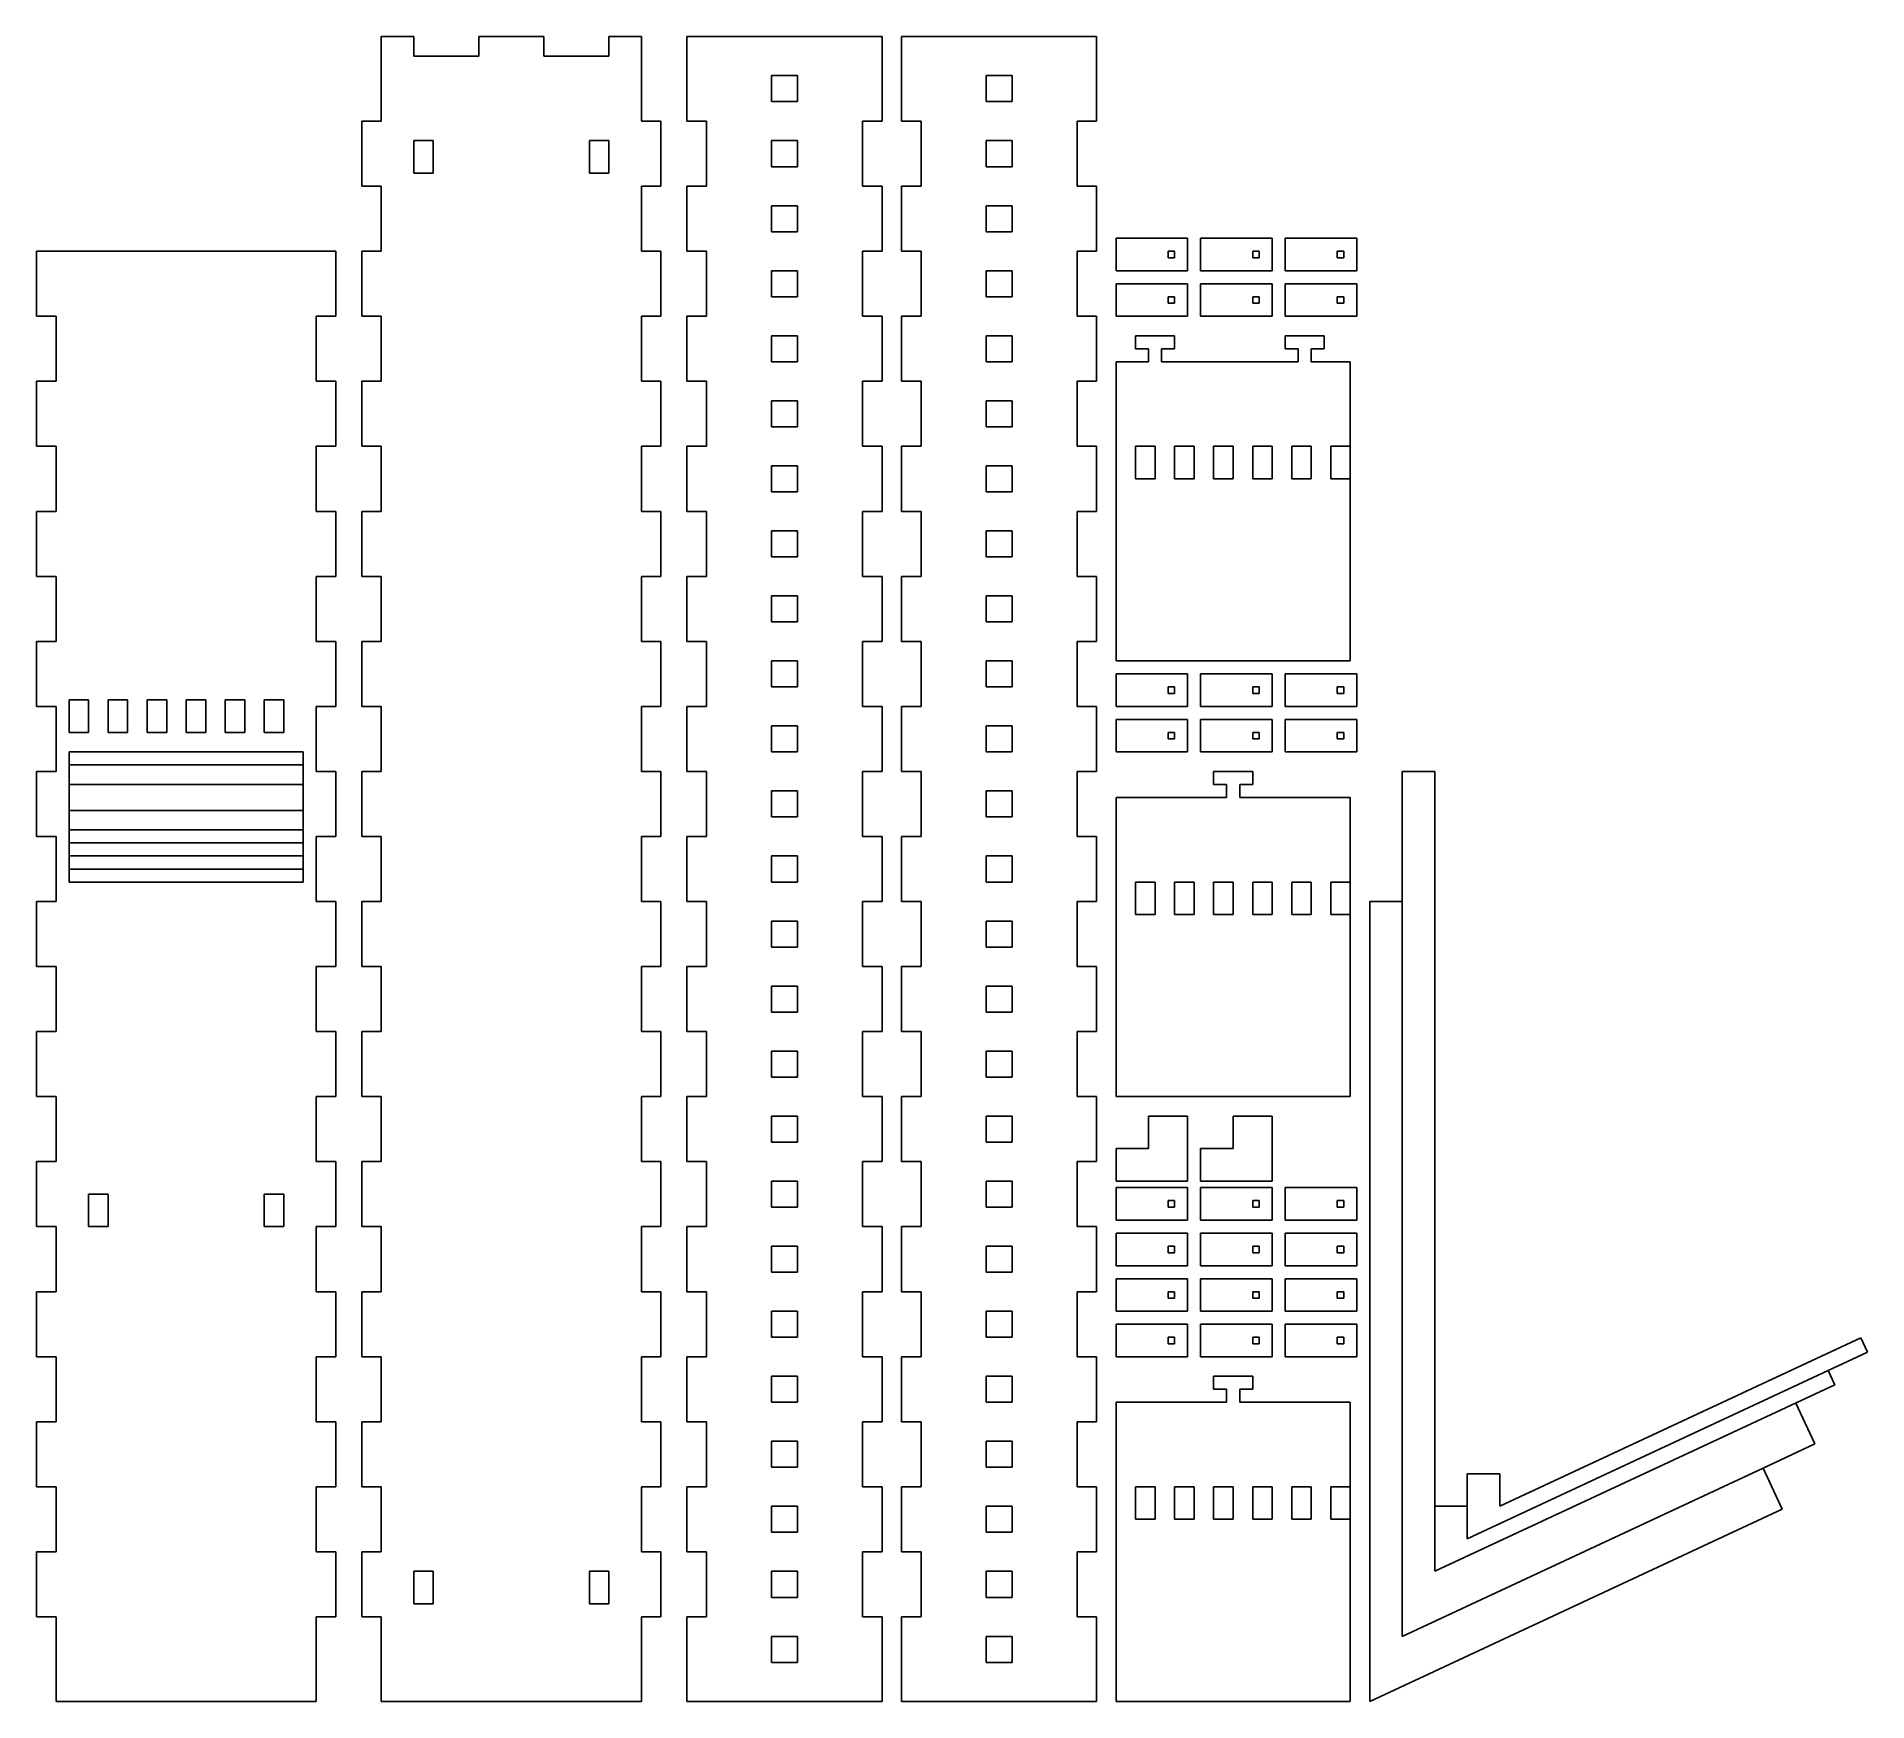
# Model space of a CAD drawing. Extents: x 7 to 289, y 7 to 263.
import ezdxf

# ---------------------------------------------------------------- set-up
doc = ezdxf.new("R2010")
doc.units = 0
doc.header["$MEASUREMENT"] = 0
doc.layers.get('0').update_dxf_attribs({"linetype": 'CONTINUOUS'})

msp = doc.modelspace()

# ---------------------------------------------------------------- linework, layer by layer
for p, q in [((60, 257), (60, 263)), ((60, 263), (65, 263)), ((65, 263), (65, 260)), ((75, 260), (75, 263)), ((75, 263), (85, 263)), ((85, 263), (85, 260)), ((95, 260), (95, 263)), ((95, 263), (100, 263)), ((100, 263), (100, 250)), ((107, 260), (107, 263)), ((107, 263), (137, 263)), ((137, 263), (137, 250)), ((140, 260), (140, 263)), ((140, 263), (170, 263)), ((170, 263), (170, 250)), ((65, 260), (75, 260)), ((85, 260), (95, 260)), ((107, 250), (107, 260)), ((140, 250), (140, 260)), ((60, 250), (60, 257)), ((124, 257), (120, 257)), ((120, 257), (120, 253)), ((124, 253), (124, 257)), ((157, 257), (153, 257)), ((153, 257), (153, 253)), ((157, 253), (157, 257)), ((120, 253), (124, 253)), ((153, 253), (157, 253)), ((57, 240), (57, 250)), ((57, 250), (60, 250)), ((100, 250), (103, 250)), ((103, 250), (103, 240)), ((110, 250), (107, 250)), ((110, 240), (110, 250)), ((137, 250), (134, 250)), ((134, 250), (134, 240)), ((143, 250), (140, 250)), ((143, 240), (143, 250)), ((170, 250), (167, 250)), ((167, 250), (167, 240)), ((68, 247), (65, 247)), ((65, 247), (65, 242)), ((68, 242), (68, 247)), ((95, 247), (92, 247)), ((92, 247), (92, 242)), ((95, 242), (95, 247)), ((124, 247), (120, 247)), ((120, 247), (120, 243)), ((124, 243), (124, 247)), ((157, 247), (153, 247)), ((153, 247), (153, 243)), ((157, 243), (157, 247)), ((120, 243), (124, 243)), ((153, 243), (157, 243)), ((60, 240), (57, 240)), ((60, 230), (60, 240)), ((65, 242), (68, 242)), ((92, 242), (95, 242)), ((103, 240), (100, 240)), ((100, 240), (100, 230)), ((107, 230), (107, 240)), ((107, 240), (110, 240)), ((134, 240), (137, 240)), ((137, 240), (137, 230)), ((140, 230), (140, 240)), ((140, 240), (143, 240)), ((167, 240), (170, 240)), ((170, 240), (170, 230)), ((124, 237), (120, 237)), ((120, 237), (120, 233)), ((124, 233), (124, 237)), ((157, 237), (153, 237)), ((153, 237), (153, 233)), ((157, 233), (157, 237)), ((120, 233), (124, 233)), ((153, 233), (157, 233)), ((173, 227), (173, 232)), ((173, 232), (184, 232)), ((184, 232), (184, 227)), ((186, 227), (186, 232)), ((186, 232), (197, 232)), ((197, 232), (197, 227)), ((199, 227), (199, 232)), ((199, 232), (210, 232)), ((210, 232), (210, 227)), ((7, 220), (7, 230)), ((7, 230), (53, 230)), ((53, 230), (53, 220)), ((57, 220), (57, 230)), ((57, 230), (60, 230)), ((100, 230), (103, 230)), ((103, 230), (103, 220)), ((110, 230), (107, 230)), ((110, 220), (110, 230)), ((137, 230), (134, 230)), ((134, 230), (134, 220)), ((143, 230), (140, 230)), ((143, 220), (143, 230)), ((170, 230), (167, 230)), ((167, 230), (167, 220)), ((181, 229), (181, 230)), ((181, 230), (182, 230)), ((182, 229), (181, 229)), ((182, 230), (182, 229)), ((194, 229), (194, 230)), ((194, 230), (195, 230)), ((195, 229), (194, 229)), ((195, 230), (195, 229)), ((207, 229), (207, 230)), ((207, 230), (208, 230)), ((208, 229), (207, 229)), ((208, 230), (208, 229)), ((124, 227), (120, 227)), ((120, 227), (120, 223)), ((124, 223), (124, 227)), ((157, 227), (153, 227)), ((153, 227), (153, 223)), ((157, 223), (157, 227)), ((184, 227), (173, 227)), ((197, 227), (186, 227)), ((210, 227), (199, 227)), ((120, 223), (124, 223)), ((153, 223), (157, 223)), ((173, 220), (173, 225)), ((173, 225), (184, 225)), ((181, 222), (181, 223)), ((181, 223), (182, 223)), ((182, 223), (182, 222)), ((184, 225), (184, 220)), ((186, 220), (186, 225)), ((186, 225), (197, 225)), ((194, 222), (194, 223)), ((194, 223), (195, 223)), ((195, 223), (195, 222)), ((197, 225), (197, 220)), ((199, 220), (199, 225)), ((199, 225), (210, 225)), ((207, 222), (207, 223)), ((207, 223), (208, 223)), ((208, 223), (208, 222)), ((210, 225), (210, 220)), ((10, 220), (7, 220)), ((10, 210), (10, 220)), ((53, 220), (50, 220)), ((50, 220), (50, 210)), ((60, 220), (57, 220)), ((60, 210), (60, 220)), ((103, 220), (100, 220)), ((100, 220), (100, 210)), ((107, 210), (107, 220)), ((107, 220), (110, 220)), ((134, 220), (137, 220)), ((137, 220), (137, 210)), ((140, 210), (140, 220)), ((140, 220), (143, 220)), ((167, 220), (170, 220)), ((170, 220), (170, 210)), ((184, 220), (173, 220)), ((182, 222), (181, 222)), ((197, 220), (186, 220)), ((195, 222), (194, 222)), ((210, 220), (199, 220)), ((208, 222), (207, 222)), ((124, 217), (120, 217)), ((120, 217), (120, 213)), ((124, 213), (124, 217)), ((157, 217), (153, 217)), ((153, 217), (153, 213)), ((157, 213), (157, 217)), ((176, 215), (176, 217)), ((176, 217), (182, 217)), ((182, 217), (182, 215)), ((199, 215), (199, 217)), ((199, 217), (205, 217)), ((205, 217), (205, 215)), ((178, 215), (176, 215)), ((178, 213), (178, 215)), ((182, 215), (180, 215)), ((180, 215), (180, 213)), ((201, 215), (199, 215)), ((201, 213), (201, 215)), ((205, 215), (203, 215)), ((203, 215), (203, 213)), ((120, 213), (124, 213)), ((153, 213), (157, 213)), ((173, 167), (173, 213)), ((173, 213), (178, 213)), ((201, 213), (180, 213)), ((203, 213), (209, 213)), ((209, 213), (209, 167)), ((7, 200), (7, 210)), ((7, 210), (10, 210)), ((50, 210), (53, 210)), ((53, 210), (53, 200)), ((57, 200), (57, 210)), ((57, 210), (60, 210)), ((100, 210), (103, 210)), ((103, 210), (103, 200)), ((110, 210), (107, 210)), ((110, 200), (110, 210)), ((137, 210), (134, 210)), ((134, 210), (134, 200)), ((143, 210), (140, 210)), ((143, 200), (143, 210)), ((170, 210), (167, 210)), ((167, 210), (167, 200)), ((124, 207), (120, 207)), ((120, 207), (120, 203)), ((124, 203), (124, 207)), ((157, 207), (153, 207)), ((153, 207), (153, 203)), ((157, 203), (157, 207)), ((120, 203), (124, 203)), ((153, 203), (157, 203)), ((10, 200), (7, 200)), ((10, 190), (10, 200)), ((53, 200), (50, 200)), ((50, 200), (50, 190)), ((60, 200), (57, 200)), ((60, 190), (60, 200)), ((103, 200), (100, 200)), ((100, 200), (100, 190)), ((107, 190), (107, 200)), ((107, 200), (110, 200)), ((134, 200), (137, 200)), ((137, 200), (137, 190)), ((140, 190), (140, 200)), ((140, 200), (143, 200)), ((167, 200), (170, 200)), ((170, 200), (170, 190)), ((179, 200), (176, 200)), ((176, 200), (176, 195)), ((179, 195), (179, 200)), ((185, 200), (182, 200)), ((182, 200), (182, 195)), ((185, 195), (185, 200)), ((191, 200), (188, 200)), ((188, 200), (188, 195)), ((191, 195), (191, 200)), ((197, 200), (194, 200)), ((194, 200), (194, 195)), ((197, 195), (197, 200)), ((203, 200), (200, 200)), ((200, 200), (200, 195)), ((203, 195), (203, 200)), ((209, 200), (206, 200)), ((206, 200), (206, 195)), ((124, 197), (120, 197)), ((120, 197), (120, 193)), ((124, 193), (124, 197)), ((157, 197), (153, 197)), ((153, 197), (153, 193)), ((157, 193), (157, 197)), ((176, 195), (179, 195)), ((182, 195), (185, 195)), ((188, 195), (191, 195)), ((194, 195), (197, 195)), ((200, 195), (203, 195)), ((206, 195), (209, 195)), ((120, 193), (124, 193)), ((153, 193), (157, 193)), ((7, 180), (7, 190)), ((7, 190), (10, 190)), ((50, 190), (53, 190)), ((53, 190), (53, 180)), ((57, 180), (57, 190)), ((57, 190), (60, 190)), ((100, 190), (103, 190)), ((103, 190), (103, 180)), ((110, 190), (107, 190)), ((110, 180), (110, 190)), ((137, 190), (134, 190)), ((134, 190), (134, 180)), ((143, 190), (140, 190)), ((143, 180), (143, 190)), ((170, 190), (167, 190)), ((167, 190), (167, 180)), ((124, 187), (120, 187)), ((120, 187), (120, 183)), ((124, 183), (124, 187)), ((157, 187), (153, 187)), ((153, 187), (153, 183)), ((157, 183), (157, 187)), ((120, 183), (124, 183)), ((153, 183), (157, 183)), ((10, 180), (7, 180)), ((10, 170), (10, 180)), ((53, 180), (50, 180)), ((50, 180), (50, 170)), ((60, 180), (57, 180)), ((60, 170), (60, 180)), ((103, 180), (100, 180)), ((100, 180), (100, 170)), ((107, 170), (107, 180)), ((107, 180), (110, 180)), ((134, 180), (137, 180)), ((137, 180), (137, 170)), ((140, 170), (140, 180)), ((140, 180), (143, 180)), ((167, 180), (170, 180)), ((170, 180), (170, 170)), ((124, 177), (120, 177)), ((120, 177), (120, 173)), ((124, 173), (124, 177)), ((157, 177), (153, 177)), ((153, 177), (153, 173)), ((157, 173), (157, 177)), ((120, 173), (124, 173)), ((153, 173), (157, 173)), ((7, 160), (7, 170)), ((7, 170), (10, 170)), ((50, 170), (53, 170)), ((53, 170), (53, 160)), ((57, 160), (57, 170)), ((57, 170), (60, 170)), ((100, 170), (103, 170)), ((103, 170), (103, 160)), ((110, 170), (107, 170)), ((110, 160), (110, 170)), ((137, 170), (134, 170)), ((134, 170), (134, 160)), ((143, 170), (140, 170)), ((143, 160), (143, 170)), ((170, 170), (167, 170)), ((167, 170), (167, 160)), ((124, 167), (120, 167)), ((120, 167), (120, 163)), ((124, 163), (124, 167)), ((157, 167), (153, 167)), ((153, 167), (153, 163)), ((157, 163), (157, 167)), ((173, 167), (209, 167)), ((173, 160), (173, 165)), ((173, 165), (184, 165)), ((184, 165), (184, 160)), ((186, 160), (186, 165)), ((186, 165), (197, 165)), ((197, 165), (197, 160)), ((199, 160), (199, 165)), ((199, 165), (210, 165)), ((210, 165), (210, 160)), ((15, 161), (12, 161)), ((12, 161), (12, 156)), ((15, 156), (15, 161)), ((21, 161), (18, 161)), ((18, 161), (18, 156)), ((21, 156), (21, 161)), ((27, 161), (24, 161)), ((24, 161), (24, 156)), ((27, 156), (27, 161)), ((33, 161), (30, 161)), ((30, 161), (30, 156)), ((33, 156), (33, 161)), ((39, 161), (36, 161)), ((36, 161), (36, 156)), ((39, 156), (39, 161)), ((45, 161), (42, 161)), ((42, 161), (42, 156)), ((45, 156), (45, 161)), ((120, 163), (124, 163)), ((153, 163), (157, 163)), ((181, 162), (181, 163)), ((181, 163), (182, 163)), ((182, 162), (181, 162)), ((182, 163), (182, 162)), ((194, 162), (194, 163)), ((194, 163), (195, 163)), ((195, 162), (194, 162)), ((195, 163), (195, 162)), ((207, 162), (207, 163)), ((207, 163), (208, 163)), ((208, 162), (207, 162)), ((208, 163), (208, 162)), ((10, 160), (7, 160)), ((10, 150), (10, 160)), ((53, 160), (50, 160)), ((50, 160), (50, 150)), ((60, 160), (57, 160)), ((60, 150), (60, 160)), ((103, 160), (100, 160)), ((100, 160), (100, 150)), ((107, 150), (107, 160)), ((107, 160), (110, 160)), ((134, 160), (137, 160)), ((137, 160), (137, 150)), ((140, 150), (140, 160)), ((140, 160), (143, 160)), ((167, 160), (170, 160)), ((170, 160), (170, 150)), ((184, 160), (173, 160)), ((173, 153), (173, 158)), ((173, 158), (184, 158)), ((184, 158), (184, 153)), ((197, 160), (186, 160)), ((186, 153), (186, 158)), ((186, 158), (197, 158)), ((197, 158), (197, 153)), ((210, 160), (199, 160)), ((199, 153), (199, 158)), ((199, 158), (210, 158)), ((210, 158), (210, 153)), ((12, 156), (15, 156)), ((18, 156), (21, 156)), ((24, 156), (27, 156)), ((30, 156), (33, 156)), ((36, 156), (39, 156)), ((42, 156), (45, 156)), ((124, 157), (120, 157)), ((120, 157), (120, 153)), ((124, 153), (124, 157)), ((157, 157), (153, 157)), ((153, 157), (153, 153)), ((157, 153), (157, 157)), ((181, 155), (181, 156)), ((181, 156), (182, 156)), ((182, 155), (181, 155)), ((182, 156), (182, 155)), ((194, 155), (194, 156)), ((194, 156), (195, 156)), ((195, 155), (194, 155)), ((195, 156), (195, 155)), ((207, 155), (207, 156)), ((207, 156), (208, 156)), ((208, 155), (207, 155)), ((208, 156), (208, 155)), ((48, 153), (12, 153)), ((12, 153), (12, 133)), ((48, 133), (48, 153)), ((120, 153), (124, 153)), ((153, 153), (157, 153)), ((184, 153), (173, 153)), ((197, 153), (186, 153)), ((210, 153), (199, 153)), ((7, 140), (7, 150)), ((7, 150), (10, 150)), ((12, 151), (48, 151)), ((50, 150), (53, 150)), ((53, 150), (53, 140)), ((57, 140), (57, 150)), ((57, 150), (60, 150)), ((100, 150), (103, 150)), ((103, 150), (103, 140)), ((110, 150), (107, 150)), ((110, 140), (110, 150)), ((137, 150), (134, 150)), ((134, 150), (134, 140)), ((143, 150), (140, 150)), ((143, 140), (143, 150)), ((170, 150), (167, 150)), ((167, 150), (167, 140)), ((188, 148), (188, 150)), ((188, 150), (194, 150)), ((194, 150), (194, 148)), ((217, 150), (222, 150)), ((217, 17), (217, 150)), ((222, 27), (222, 150)), ((12, 148), (48, 148)), ((124, 147), (120, 147)), ((120, 147), (120, 143)), ((124, 143), (124, 147)), ((157, 147), (153, 147)), ((153, 147), (153, 143)), ((157, 143), (157, 147)), ((190, 148), (188, 148)), ((190, 146), (190, 148)), ((194, 148), (192, 148)), ((192, 148), (192, 146)), ((12, 144), (48, 144)), ((173, 100), (173, 146)), ((173, 146), (190, 146)), ((192, 146), (209, 146)), ((209, 146), (209, 100)), ((12, 141), (48, 141)), ((120, 143), (124, 143)), ((153, 143), (157, 143)), ((10, 140), (7, 140)), ((10, 130), (10, 140)), ((12, 139), (48, 139)), ((53, 140), (50, 140)), ((50, 140), (50, 130)), ((60, 140), (57, 140)), ((60, 130), (60, 140)), ((103, 140), (100, 140)), ((100, 140), (100, 130)), ((107, 130), (107, 140)), ((107, 140), (110, 140)), ((134, 140), (137, 140)), ((137, 140), (137, 130)), ((140, 130), (140, 140)), ((140, 140), (143, 140)), ((167, 140), (170, 140)), ((170, 140), (170, 130)), ((12, 137), (48, 137)), ((124, 137), (120, 137)), ((120, 137), (120, 133)), ((124, 133), (124, 137)), ((157, 137), (153, 137)), ((153, 137), (153, 133)), ((157, 133), (157, 137)), ((12, 135), (48, 135)), ((12, 133), (48, 133)), ((120, 133), (124, 133)), ((153, 133), (157, 133)), ((179, 133), (176, 133)), ((176, 133), (176, 128)), ((179, 128), (179, 133)), ((185, 133), (182, 133)), ((182, 133), (182, 128)), ((185, 128), (185, 133)), ((191, 133), (188, 133)), ((188, 133), (188, 128)), ((191, 128), (191, 133)), ((197, 133), (194, 133)), ((194, 133), (194, 128)), ((197, 128), (197, 133)), ((203, 133), (200, 133)), ((200, 133), (200, 128)), ((203, 128), (203, 133)), ((209, 133), (206, 133)), ((206, 133), (206, 128)), ((7, 120), (7, 130)), ((7, 130), (10, 130)), ((50, 130), (53, 130)), ((53, 130), (53, 120)), ((57, 120), (57, 130)), ((57, 130), (60, 130)), ((100, 130), (103, 130)), ((103, 130), (103, 120)), ((110, 130), (107, 130)), ((110, 120), (110, 130)), ((137, 130), (134, 130)), ((134, 130), (134, 120)), ((143, 130), (140, 130)), ((143, 120), (143, 130)), ((170, 130), (167, 130)), ((167, 130), (167, 120)), ((212, 130), (217, 130)), ((212, 130), (212, 7)), ((124, 127), (120, 127)), ((120, 127), (120, 123)), ((124, 123), (124, 127)), ((157, 127), (153, 127)), ((153, 127), (153, 123)), ((157, 123), (157, 127)), ((176, 128), (179, 128)), ((182, 128), (185, 128)), ((188, 128), (191, 128)), ((194, 128), (197, 128)), ((200, 128), (203, 128)), ((206, 128), (209, 128)), ((120, 123), (124, 123)), ((153, 123), (157, 123)), ((10, 120), (7, 120)), ((10, 110), (10, 120)), ((53, 120), (50, 120)), ((50, 120), (50, 110)), ((60, 120), (57, 120)), ((60, 110), (60, 120)), ((103, 120), (100, 120)), ((100, 120), (100, 110)), ((107, 110), (107, 120)), ((107, 120), (110, 120)), ((134, 120), (137, 120)), ((137, 120), (137, 110)), ((140, 110), (140, 120)), ((140, 120), (143, 120)), ((167, 120), (170, 120)), ((170, 120), (170, 110)), ((124, 117), (120, 117)), ((120, 117), (120, 113)), ((124, 113), (124, 117)), ((157, 117), (153, 117)), ((153, 117), (153, 113)), ((157, 113), (157, 117)), ((120, 113), (124, 113)), ((153, 113), (157, 113)), ((7, 100), (7, 110)), ((7, 110), (10, 110)), ((50, 110), (53, 110)), ((53, 110), (53, 100)), ((57, 100), (57, 110)), ((57, 110), (60, 110)), ((100, 110), (103, 110)), ((103, 110), (103, 100)), ((110, 110), (107, 110)), ((110, 100), (110, 110)), ((137, 110), (134, 110)), ((134, 110), (134, 100)), ((143, 110), (140, 110)), ((143, 100), (143, 110)), ((170, 110), (167, 110)), ((167, 110), (167, 100)), ((124, 107), (120, 107)), ((120, 107), (120, 103)), ((124, 103), (124, 107)), ((157, 107), (153, 107)), ((153, 107), (153, 103)), ((157, 103), (157, 107)), ((120, 103), (124, 103)), ((153, 103), (157, 103)), ((10, 100), (7, 100)), ((10, 90), (10, 100)), ((53, 100), (50, 100)), ((50, 100), (50, 90)), ((60, 100), (57, 100)), ((60, 90), (60, 100)), ((103, 100), (100, 100)), ((100, 100), (100, 90)), ((107, 90), (107, 100)), ((107, 100), (110, 100)), ((134, 100), (137, 100)), ((137, 100), (137, 90)), ((140, 90), (140, 100)), ((140, 100), (143, 100)), ((167, 100), (170, 100)), ((170, 100), (170, 90)), ((173, 100), (209, 100)), ((124, 97), (120, 97)), ((120, 97), (120, 93)), ((124, 93), (124, 97)), ((157, 97), (153, 97)), ((153, 97), (153, 93)), ((157, 93), (157, 97)), ((184, 97), (178, 97)), ((178, 97), (178, 92)), ((184, 87), (184, 97)), ((197, 97), (191, 97)), ((191, 97), (191, 92)), ((197, 87), (197, 97)), ((120, 93), (124, 93)), ((153, 93), (157, 93)), ((173, 87), (173, 92)), ((178, 92), (173, 92)), ((186, 87), (186, 92)), ((191, 92), (186, 92)), ((7, 80), (7, 90)), ((7, 90), (10, 90)), ((50, 90), (53, 90)), ((53, 90), (53, 80)), ((57, 80), (57, 90)), ((57, 90), (60, 90)), ((100, 90), (103, 90)), ((103, 90), (103, 80)), ((110, 90), (107, 90)), ((110, 80), (110, 90)), ((137, 90), (134, 90)), ((134, 90), (134, 80)), ((143, 90), (140, 90)), ((143, 80), (143, 90)), ((170, 90), (167, 90)), ((167, 90), (167, 80)), ((18, 85), (15, 85)), ((15, 85), (15, 80)), ((18, 80), (18, 85)), ((45, 85), (42, 85)), ((42, 85), (42, 80)), ((45, 80), (45, 85)), ((124, 87), (120, 87)), ((120, 87), (120, 83)), ((124, 83), (124, 87)), ((157, 87), (153, 87)), ((153, 87), (153, 83)), ((157, 83), (157, 87)), ((184, 87), (173, 87)), ((173, 81), (173, 86)), ((173, 86), (184, 86)), ((184, 86), (184, 81)), ((197, 87), (186, 87)), ((186, 81), (186, 86)), ((186, 86), (197, 86)), ((197, 86), (197, 81)), ((199, 81), (199, 86)), ((199, 86), (210, 86)), ((210, 86), (210, 81)), ((120, 83), (124, 83)), ((153, 83), (157, 83)), ((181, 83), (181, 84)), ((181, 84), (182, 84)), ((182, 83), (181, 83)), ((182, 84), (182, 83)), ((194, 83), (194, 84)), ((194, 84), (195, 84)), ((195, 83), (194, 83)), ((195, 84), (195, 83)), ((207, 83), (207, 84)), ((207, 84), (208, 84)), ((208, 83), (207, 83)), ((208, 84), (208, 83)), ((10, 80), (7, 80)), ((10, 70), (10, 80)), ((15, 80), (18, 80)), ((42, 80), (45, 80)), ((53, 80), (50, 80)), ((50, 80), (50, 70)), ((60, 80), (57, 80)), ((60, 70), (60, 80)), ((103, 80), (100, 80)), ((100, 80), (100, 70)), ((107, 70), (107, 80)), ((107, 80), (110, 80)), ((134, 80), (137, 80)), ((137, 80), (137, 70)), ((140, 70), (140, 80)), ((140, 80), (143, 80)), ((167, 80), (170, 80)), ((170, 80), (170, 70)), ((184, 81), (173, 81)), ((173, 74), (173, 79)), ((173, 79), (184, 79)), ((184, 79), (184, 74)), ((197, 81), (186, 81)), ((186, 74), (186, 79)), ((186, 79), (197, 79)), ((197, 79), (197, 74)), ((210, 81), (199, 81)), ((199, 74), (199, 79)), ((199, 79), (210, 79)), ((210, 79), (210, 74)), ((124, 77), (120, 77)), ((120, 77), (120, 73)), ((124, 73), (124, 77)), ((157, 77), (153, 77)), ((153, 77), (153, 73)), ((157, 73), (157, 77)), ((181, 76), (181, 77)), ((181, 77), (182, 77)), ((182, 77), (182, 76)), ((194, 76), (194, 77)), ((194, 77), (195, 77)), ((195, 77), (195, 76)), ((207, 76), (207, 77)), ((207, 77), (208, 77)), ((208, 77), (208, 76)), ((184, 74), (173, 74)), ((182, 76), (181, 76)), ((197, 74), (186, 74)), ((195, 76), (194, 76)), ((210, 74), (199, 74)), ((208, 76), (207, 76)), ((120, 73), (124, 73)), ((153, 73), (157, 73)), ((173, 67), (173, 72)), ((173, 72), (184, 72)), ((184, 72), (184, 67)), ((186, 67), (186, 72)), ((186, 72), (197, 72)), ((197, 72), (197, 67)), ((199, 67), (199, 72)), ((199, 72), (210, 72)), ((210, 72), (210, 67)), ((7, 60), (7, 70)), ((7, 70), (10, 70)), ((50, 70), (53, 70)), ((53, 70), (53, 60)), ((57, 60), (57, 70)), ((57, 70), (60, 70)), ((100, 70), (103, 70)), ((103, 70), (103, 60)), ((110, 70), (107, 70)), ((110, 60), (110, 70)), ((137, 70), (134, 70)), ((134, 70), (134, 60)), ((143, 70), (140, 70)), ((143, 60), (143, 70)), ((170, 70), (167, 70)), ((167, 70), (167, 60)), ((181, 69), (181, 70)), ((181, 70), (182, 70)), ((182, 69), (181, 69)), ((182, 70), (182, 69)), ((194, 69), (194, 70)), ((194, 70), (195, 70)), ((195, 69), (194, 69)), ((195, 70), (195, 69)), ((207, 69), (207, 70)), ((207, 70), (208, 70)), ((208, 69), (207, 69)), ((208, 70), (208, 69)), ((124, 67), (120, 67)), ((120, 67), (120, 63)), ((124, 63), (124, 67)), ((157, 67), (153, 67)), ((153, 67), (153, 63)), ((157, 63), (157, 67)), ((184, 67), (173, 67)), ((173, 60), (173, 65)), ((173, 65), (184, 65)), ((184, 65), (184, 60)), ((197, 67), (186, 67)), ((186, 60), (186, 65)), ((186, 65), (197, 65)), ((197, 65), (197, 60)), ((210, 67), (199, 67)), ((199, 60), (199, 65)), ((199, 65), (210, 65)), ((210, 65), (210, 60)), ((120, 63), (124, 63)), ((153, 63), (157, 63)), ((181, 62), (181, 63)), ((181, 63), (182, 63)), ((182, 62), (181, 62)), ((182, 63), (182, 62)), ((194, 62), (194, 63)), ((194, 63), (195, 63)), ((195, 62), (194, 62)), ((195, 63), (195, 62)), ((207, 62), (207, 63)), ((207, 63), (208, 63)), ((208, 62), (207, 62)), ((208, 63), (208, 62)), ((232, 37), (287.5, 62.88)), ((287.5, 62.88), (288.53, 60.69)), ((10, 60), (7, 60)), ((10, 50), (10, 60)), ((53, 60), (50, 60)), ((50, 60), (50, 50)), ((60, 60), (57, 60)), ((60, 50), (60, 60)), ((103, 60), (100, 60)), ((100, 60), (100, 50)), ((107, 50), (107, 60)), ((107, 60), (110, 60)), ((134, 60), (137, 60)), ((137, 60), (137, 50)), ((140, 50), (140, 60)), ((140, 60), (143, 60)), ((167, 60), (170, 60)), ((170, 60), (170, 50)), ((184, 60), (173, 60)), ((197, 60), (186, 60)), ((210, 60), (199, 60)), ((227, 32), (288.53, 60.69)), ((124, 57), (120, 57)), ((120, 57), (120, 53)), ((124, 53), (124, 57)), ((157, 57), (153, 57)), ((153, 57), (153, 53)), ((157, 53), (157, 57)), ((188, 55), (188, 57)), ((188, 57), (194, 57)), ((194, 57), (194, 55)), ((282.5, 57.88), (283.53, 55.69)), ((190, 55), (188, 55)), ((190, 53), (190, 55)), ((194, 55), (192, 55)), ((192, 55), (192, 53)), ((222, 27), (283.53, 55.69)), ((120, 53), (124, 53)), ((153, 53), (157, 53)), ((173, 7), (173, 53)), ((173, 53), (190, 53)), ((192, 53), (209, 53)), ((209, 53), (209, 7)), ((280.44, 46.58), (277.5, 52.88)), ((7, 40), (7, 50)), ((7, 50), (10, 50)), ((50, 50), (53, 50)), ((53, 50), (53, 40)), ((57, 40), (57, 50)), ((57, 50), (60, 50)), ((100, 50), (103, 50)), ((103, 50), (103, 40)), ((110, 50), (107, 50)), ((110, 40), (110, 50)), ((137, 50), (134, 50)), ((134, 50), (134, 40)), ((143, 50), (140, 50)), ((143, 40), (143, 50)), ((170, 50), (167, 50)), ((167, 50), (167, 40)), ((124, 47), (120, 47)), ((120, 47), (120, 43)), ((124, 43), (124, 47)), ((157, 47), (153, 47)), ((153, 47), (153, 43)), ((157, 43), (157, 47)), ((272.5, 42.88), (280.44, 46.58)), ((120, 43), (124, 43)), ((153, 43), (157, 43)), ((217, 17), (272.5, 42.88)), ((275.44, 36.58), (272.5, 42.88)), ((275.44, 36.58), (272.5, 42.88)), ((10, 40), (7, 40)), ((10, 30), (10, 40)), ((53, 40), (50, 40)), ((50, 40), (50, 30)), ((60, 40), (57, 40)), ((60, 30), (60, 40)), ((103, 40), (100, 40)), ((100, 40), (100, 30)), ((107, 30), (107, 40)), ((107, 40), (110, 40)), ((134, 40), (137, 40)), ((137, 40), (137, 30)), ((140, 30), (140, 40)), ((140, 40), (143, 40)), ((167, 40), (170, 40)), ((170, 40), (170, 30)), ((179, 40), (176, 40)), ((176, 40), (176, 35)), ((179, 35), (179, 40)), ((185, 40), (182, 40)), ((182, 40), (182, 35)), ((185, 35), (185, 40)), ((191, 40), (188, 40)), ((188, 40), (188, 35)), ((191, 35), (191, 40)), ((197, 40), (194, 40)), ((194, 40), (194, 35)), ((197, 35), (197, 40)), ((203, 40), (200, 40)), ((200, 40), (200, 35)), ((203, 35), (203, 40)), ((209, 40), (206, 40)), ((206, 40), (206, 35)), ((227, 42), (232, 42)), ((227, 32), (227, 42)), ((232, 42), (232, 37)), ((124, 37), (120, 37)), ((120, 37), (120, 33)), ((124, 33), (124, 37)), ((157, 37), (153, 37)), ((153, 37), (153, 33)), ((157, 33), (157, 37)), ((222, 37), (227, 37)), ((176, 35), (179, 35)), ((182, 35), (185, 35)), ((188, 35), (191, 35)), ((194, 35), (197, 35)), ((200, 35), (203, 35)), ((206, 35), (209, 35)), ((212, 7), (275.44, 36.58)), ((120, 33), (124, 33)), ((153, 33), (157, 33)), ((7, 20), (7, 30)), ((7, 30), (10, 30)), ((50, 30), (53, 30)), ((53, 30), (53, 20)), ((57, 20), (57, 30)), ((57, 30), (60, 30)), ((100, 30), (103, 30)), ((103, 30), (103, 20)), ((110, 30), (107, 30)), ((110, 20), (110, 30)), ((137, 30), (134, 30)), ((134, 30), (134, 20)), ((143, 30), (140, 30)), ((143, 20), (143, 30)), ((170, 30), (167, 30)), ((167, 30), (167, 20)), ((68, 27), (65, 27)), ((65, 27), (65, 22)), ((68, 22), (68, 27)), ((95, 27), (92, 27)), ((92, 27), (92, 22)), ((95, 22), (95, 27)), ((124, 27), (120, 27)), ((120, 27), (120, 23)), ((124, 23), (124, 27)), ((157, 27), (153, 27)), ((153, 27), (153, 23)), ((157, 23), (157, 27)), ((120, 23), (124, 23)), ((153, 23), (157, 23)), ((10, 20), (7, 20)), ((10, 10), (10, 20)), ((53, 20), (50, 20)), ((50, 20), (50, 10)), ((60, 20), (57, 20)), ((60, 10), (60, 20)), ((65, 22), (68, 22)), ((92, 22), (95, 22)), ((103, 20), (100, 20)), ((100, 20), (100, 10)), ((107, 10), (107, 20)), ((107, 20), (110, 20)), ((134, 20), (137, 20)), ((137, 20), (137, 7)), ((140, 10), (140, 20)), ((140, 20), (143, 20)), ((167, 20), (170, 20)), ((170, 20), (170, 7)), ((124, 17), (120, 17)), ((120, 17), (120, 13)), ((124, 13), (124, 17)), ((157, 17), (153, 17)), ((153, 17), (153, 13)), ((157, 13), (157, 17)), ((120, 13), (124, 13)), ((153, 13), (157, 13)), ((10, 7), (10, 10)), ((50, 10), (50, 7)), ((60, 7), (60, 10)), ((100, 10), (100, 7)), ((107, 7), (107, 10)), ((140, 7), (140, 10)), ((10, 7), (50, 7)), ((60, 7), (100, 7)), ((107, 7), (137, 7)), ((140, 7), (170, 7)), ((173, 7), (209, 7))]:
    msp.add_line(p, q)

doc.saveas('drawing.dxf')
